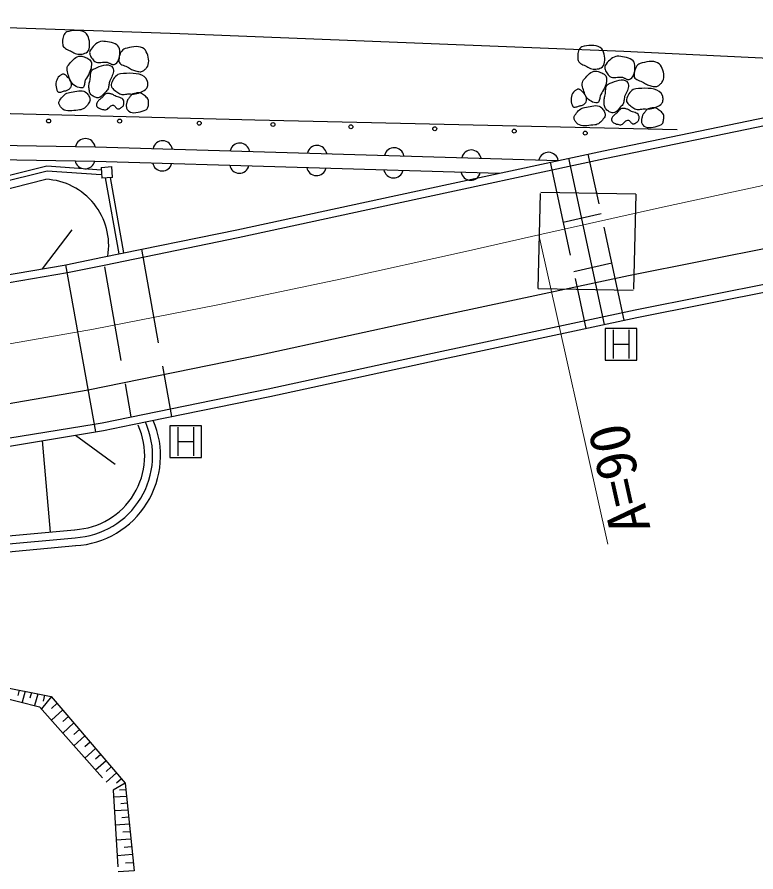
# Model space of a CAD drawing. Units: millimetres, scale not verified. Extents: x 40000 to 680000, y 20000 to 380000.
# Drawn here: x 396619 to 443267, y 248878 to 302812 of the extents above; entities that cross this region are included whole.
import ezdxf
from ezdxf.enums import TextEntityAlignment as Align

# ---------------------------------------------------------------- set-up
doc = ezdxf.new("R2010")
doc.units = ezdxf.units.MM
doc.header["$LTSCALE"] = 1000
doc.linetypes.add('CHAIN', pattern=[18.5, 12, -1.5, 3.5, -1.5])
doc.linetypes.add('DASHED', pattern=[7.5, 6, -1.5])
for name, color, linetype, lineweight in [('M-BGD', 7, 'Continuous', 25), ('M-BGD-EXST', 7, 'Continuous', 25), ('M-BMK', 2, 'CHAIN', 13), ('M-STR-HTXT', 7, 'Continuous', 13), ('M-STR-STR1', 1, 'Continuous', 25)]:
    doc.layers.add(name, color=color, linetype=linetype, lineweight=lineweight)
doc.styles.add('ＭＳ ゴシック', font='')
doc.styles.get('ＭＳ ゴシック').set_extended_font_data('MS Gothic')

msp = doc.modelspace()

# ---------------------------------------------------------------- linework, layer by layer
at = {"layer": 'M-BGD'}
for p, q in [((377299, 302812), (406904, 301774)), ((406904, 301774), (434937, 300667)), ((434937, 300667), (446667, 300083)), ((411624, 296312), (384567, 297005)), ((438297, 295692), (411624, 296312)), ((374178, 295021), (401550, 294635)), ((401550, 294635), (430782, 293760)), ((374152, 294117), (401522, 293732)), ((392241, 291862), (398500, 293419)), ((398500, 293419), (401943, 293176)), ((401522, 293732), (427080, 292966)), ((392307, 291569), (398523, 293115)), ((398523, 293115), (401919, 292875)), ((401923, 293328), (402594, 293375)), ((401923, 293328), (401964, 292652)), ((402634, 292700), (402594, 293375)), ((392418, 291080), (398443, 292579)), ((402634, 292700), (401964, 292652)), ((402190, 292668), (403045, 287869)), ((402490, 292689), (403339, 287929)), ((435222, 286514), (451685, 289782)), ((398228, 286932), (400102, 289382)), ((389189, 285383), (399720, 287187)), ((389261, 284887), (399799, 286692)), ((422120, 283705), (435222, 286514)), ((412042, 281528), (422120, 283705)), ((401102, 279288), (412042, 281528)), ((390339, 277444), (401102, 279288)), ((386966, 274748), (401477, 277135)), ((387035, 274252), (401565, 276642)), ((400299, 276433), (402807, 274609)), ((398210, 276090), (398707, 270322)), ((388417, 269363), (400247, 270466)), ((388459, 268863), (400288, 269966)), ((388491, 268362), (400329, 269466)), ((394513, 260789), (398779, 259945)), ((396756, 260345), (396664, 260002)), ((397127, 260272), (396942, 259589)), ((397527, 260193), (397429, 259830)), ((397924, 260102), (397728, 259379)), ((398358, 260023), (398256, 259644)), ((398792, 259943), (398152, 259159)), ((398779, 259945), (403451, 254472)), ((399150, 259522), (398783, 259191)), ((399508, 259101), (398783, 258447)), ((399860, 258689), (399501, 258365)), ((400211, 258276), (399502, 257636)), ((400555, 257872), (400205, 257555)), ((400900, 257467), (400206, 256841)), ((401238, 257071), (400895, 256761)), ((401576, 256674), (400897, 256062)), ((401907, 256285), (401571, 255982)), ((402238, 255896), (401575, 255297)), ((402563, 255514), (402235, 255218)), ((402888, 255133), (402239, 254547)), ((403207, 254759), (402886, 254469)), ((403451, 254472), (402691, 254038)), ((403493, 254057), (403093, 254030)), ((403451, 254472), (404001, 248944)), ((403534, 253643), (402717, 253587)), ((403577, 253211), (403160, 253182)), ((403620, 252779), (402768, 252721)), ((403709, 251880), (402820, 251819)), ((403664, 252329), (403229, 252300)), ((403756, 251411), (403302, 251380)), ((403802, 250942), (402875, 250879)), ((403851, 250454), (403377, 250421)), ((403899, 249966), (402932, 249899)), ((403950, 249457), (403456, 249423)), ((404001, 248948), (402993, 248878))]:
    msp.add_line(p, q, dxfattribs=at)
at = {"layer": 'M-BGD', "linetype": 'DASHED'}
for p, q in [((434940, 283687), (432686, 294168)), ((430280, 293652), (432534, 283171)), ((429515, 285684), (429676, 291748)), ((435690, 291643), (429676, 291748)), ((435690, 291643), (435529, 285579)), ((431092, 289874), (433492, 290420)), ((404480, 288162), (406367, 277604)), ((402136, 287052), (403798, 277589)), ((434165, 287292), (431765, 286746)), ((429515, 285684), (435529, 285579)), ((395021, 260060), (398027, 259300)), ((398027, 259300), (402691, 254038)), ((402691, 254038), (402973, 249197))]:
    msp.add_line(p, q, dxfattribs=at)
at = {"layer": 'M-BGD'}
for points in [[(400973, 300562), (401057, 300626), (401119, 300710), (401163, 300810), (401190, 300922), (401200, 301043), (401197, 301168), (401181, 301294), (401155, 301417), (401120, 301533), (401077, 301637), (401006, 301746), (400908, 301831), (400790, 301894), (400654, 301936), (400506, 301961), (400352, 301969), (400195, 301962), (400041, 301943), (399894, 301913), (399760, 301874), (399688, 301838), (399629, 301784), (399583, 301716), (399547, 301637), (399521, 301549), (399504, 301455), (399495, 301358), (399492, 301262), (399493, 301169), (399499, 301082), (399517, 301008), (399553, 300943), (399604, 300886), (399668, 300837), (399741, 300792), (399820, 300751), (399902, 300713), (399984, 300675), (400062, 300636), (400134, 300595), (400209, 300555), (400289, 300522), (400373, 300497), (400461, 300481), (400550, 300472), (400640, 300473), (400728, 300482), (400814, 300500), (400896, 300526)], [(402738, 299821), (402833, 299861), (402911, 299925), (402976, 300009), (403026, 300110), (403063, 300222), (403089, 300342), (403102, 300466), (403106, 300589), (403099, 300708), (403084, 300817), (403049, 300916), (402989, 300998), (402908, 301066), (402810, 301121), (402698, 301165), (402578, 301199), (402453, 301227), (402328, 301248), (402206, 301266), (402092, 301281), (401989, 301285), (401888, 301268), (401788, 301233), (401691, 301184), (401598, 301121), (401510, 301048), (401429, 300967), (401354, 300880), (401288, 300791), (401230, 300701), (401205, 300640), (401197, 300576), (401203, 300510), (401221, 300443), (401249, 300375), (401285, 300307), (401326, 300241), (401371, 300178), (401416, 300118), (401460, 300062), (401527, 300002), (401606, 299967), (401696, 299950), (401794, 299948), (401897, 299954), (402002, 299963), (402108, 299971), (402211, 299971), (402309, 299959), (402399, 299929), (402432, 299913), (402465, 299896), (402498, 299878), (402532, 299861), (402566, 299845), (402600, 299832), (402635, 299822), (402669, 299816), (402704, 299815)], [(404808, 299635), (404866, 299725), (404905, 299826), (404926, 299935), (404931, 300049), (404922, 300167), (404901, 300285), (404868, 300401), (404826, 300513), (404776, 300619), (404720, 300715), (404639, 300809), (404537, 300877), (404419, 300921), (404287, 300946), (404147, 300952), (404000, 300944), (403853, 300924), (403708, 300896), (403569, 300862), (403439, 300825), (403360, 300789), (403289, 300737), (403228, 300671), (403176, 300593), (403132, 300507), (403098, 300414), (403073, 300318), (403056, 300220), (403048, 300125), (403048, 300034), (403064, 299961), (403102, 299901), (403159, 299852), (403229, 299810), (403309, 299774), (403394, 299742), (403482, 299709), (403568, 299675), (403647, 299637), (403717, 299591), (403774, 299550), (403835, 299514), (403899, 299483), (403965, 299456), (404033, 299433), (404103, 299414), (404174, 299398), (404245, 299385), (404316, 299375), (404387, 299367), (404436, 299368), (404484, 299377), (404531, 299394), (404577, 299417), (404621, 299446), (404663, 299480), (404703, 299517), (404741, 299556), (404776, 299595)], [(433498, 299619), (433582, 299682), (433645, 299766), (433689, 299866), (433715, 299978), (433726, 300099), (433722, 300224), (433707, 300350), (433680, 300473), (433645, 300589), (433603, 300694), (433531, 300802), (433434, 300887), (433315, 300950), (433179, 300993), (433032, 301017), (432877, 301025), (432721, 301018), (432567, 300999), (432420, 300969), (432285, 300930), (432213, 300894), (432155, 300840), (432108, 300772), (432073, 300693), (432047, 300605), (432030, 300511), (432020, 300415), (432017, 300318), (432019, 300225), (432025, 300138), (432042, 300064), (432078, 299999), (432130, 299943), (432193, 299893), (432266, 299848), (432345, 299808), (432427, 299769), (432509, 299731), (432587, 299692), (432659, 299652), (432734, 299611), (432814, 299578), (432899, 299553), (432987, 299537), (433076, 299529), (433165, 299529), (433254, 299538), (433340, 299556), (433422, 299583)], [(400721, 298345), (400625, 298347), (400528, 298366), (400432, 298398), (400339, 298443), (400251, 298500), (400169, 298566), (400095, 298640), (400032, 298721), (399981, 298806), (399944, 298896), (399914, 298983), (399882, 299075), (399849, 299169), (399820, 299265), (399797, 299360), (399781, 299454), (399777, 299546), (399787, 299633), (399812, 299714), (399857, 299789), (399922, 299871), (399993, 299955), (400069, 300039), (400149, 300119), (400234, 300192), (400322, 300255), (400414, 300304), (400508, 300337), (400604, 300350), (400701, 300339), (400776, 300320), (400855, 300297), (400934, 300270), (401012, 300237), (401086, 300199), (401154, 300156), (401213, 300106), (401260, 300050), (401293, 299987), (401310, 299917), (401314, 299807), (401306, 299697), (401286, 299588), (401256, 299481), (401218, 299374), (401172, 299269), (401121, 299166), (401065, 299066), (401006, 298969), (400946, 298875), (400919, 298821), (400900, 298759), (400887, 298692), (400876, 298623), (400866, 298554), (400852, 298491), (400834, 298435), (400807, 298389), (400771, 298359)], [(435264, 298877), (435358, 298917), (435437, 298981), (435501, 299065), (435551, 299166), (435589, 299278), (435614, 299399), (435628, 299522), (435631, 299646), (435625, 299764), (435609, 299874), (435575, 299972), (435515, 300055), (435433, 300122), (435335, 300177), (435223, 300221), (435103, 300256), (434978, 300283), (434853, 300304), (434731, 300322), (434618, 300337), (434515, 300341), (434413, 300324), (434313, 300289), (434216, 300240), (434124, 300177), (434036, 300104), (433954, 300023), (433880, 299937), (433813, 299847), (433756, 299757), (433731, 299696), (433722, 299633), (433728, 299566), (433747, 299499), (433775, 299431), (433811, 299363), (433852, 299297), (433896, 299234), (433942, 299174), (433985, 299119), (434052, 299059), (434132, 299023), (434221, 299007), (434319, 299004), (434422, 299010), (434527, 299020), (434633, 299027), (434736, 299027), (434834, 299015), (434925, 298985), (434957, 298969), (434990, 298952), (435024, 298934), (435057, 298917), (435091, 298901), (435126, 298888), (435160, 298878), (435195, 298872), (435229, 298871)], [(437334, 298691), (437391, 298782), (437430, 298882), (437451, 298991), (437457, 299106), (437448, 299223), (437426, 299341), (437393, 299457), (437351, 299569), (437302, 299675), (437246, 299771), (437164, 299865), (437063, 299933), (436944, 299978), (436813, 300002), (436672, 300008), (436526, 300000), (436378, 299981), (436233, 299952), (436094, 299918), (435965, 299881), (435885, 299846), (435815, 299794), (435753, 299727), (435701, 299650), (435658, 299563), (435624, 299470), (435598, 299374), (435581, 299277), (435573, 299181), (435573, 299090), (435590, 299017), (435628, 298957), (435684, 298908), (435754, 298866), (435834, 298831), (435920, 298798), (436008, 298766), (436093, 298731), (436173, 298693), (436242, 298648), (436300, 298607), (436360, 298571), (436424, 298539), (436491, 298512), (436559, 298489), (436628, 298470), (436699, 298454), (436770, 298441), (436842, 298431), (436912, 298424), (436961, 298424), (437010, 298433), (437057, 298450), (437102, 298473), (437146, 298503), (437188, 298536), (437228, 298573), (437266, 298612), (437301, 298652)], [(402291, 298185), (402233, 298128), (402176, 298063), (402118, 297996), (402059, 297928), (401999, 297864), (401937, 297808), (401873, 297761), (401806, 297729), (401735, 297715), (401661, 297721), (401603, 297738), (401543, 297759), (401484, 297786), (401427, 297817), (401373, 297853), (401323, 297893), (401280, 297938), (401243, 297986), (401214, 298039), (401196, 298095), (401182, 298162), (401170, 298230), (401161, 298298), (401155, 298367), (401153, 298436), (401155, 298505), (401161, 298574), (401172, 298641), (401187, 298707), (401208, 298772), (401230, 298848), (401243, 298931), (401250, 299018), (401255, 299106), (401261, 299193), (401271, 299276), (401289, 299352), (401317, 299420), (401359, 299477), (401419, 299520), (401538, 299578), (401669, 299637), (401810, 299692), (401955, 299739), (402100, 299774), (402239, 299793), (402369, 299791), (402484, 299763), (402581, 299707), (402654, 299616), (402685, 299540), (402699, 299461), (402698, 299378), (402685, 299293), (402662, 299208), (402631, 299122), (402595, 299037), (402555, 298953), (402515, 298872), (402476, 298795), (402452, 298736), (402435, 298673), (402423, 298607), (402415, 298540), (402406, 298473), (402396, 298407), (402382, 298344), (402361, 298285), (402332, 298232)], [(433246, 297401), (433150, 297404), (433053, 297422), (432957, 297454), (432864, 297499), (432776, 297556), (432694, 297622), (432621, 297696), (432558, 297777), (432507, 297862), (432469, 297952), (432439, 298039), (432407, 298131), (432375, 298225), (432346, 298321), (432322, 298416), (432307, 298510), (432303, 298602), (432312, 298689), (432338, 298770), (432382, 298845), (432447, 298927), (432518, 299011), (432594, 299095), (432675, 299175), (432759, 299248), (432848, 299311), (432939, 299360), (433033, 299393), (433129, 299406), (433227, 299395), (433302, 299377), (433380, 299354), (433460, 299326), (433538, 299293), (433612, 299255), (433680, 299212), (433738, 299162), (433786, 299106), (433819, 299043), (433835, 298973), (433840, 298863), (433831, 298754), (433812, 298645), (433782, 298537), (433743, 298430), (433698, 298325), (433646, 298223), (433590, 298122), (433532, 298025), (433471, 297931), (433444, 297878), (433426, 297816), (433412, 297748), (433402, 297679), (433391, 297611), (433378, 297547), (433359, 297491), (433333, 297446), (433296, 297415)], [(400024, 298415), (400050, 298497), (400054, 298582), (400038, 298670), (400005, 298758), (399958, 298844), (399900, 298928), (399833, 299006), (399761, 299079), (399686, 299143), (399612, 299198), (399582, 299212), (399550, 299218), (399517, 299216), (399482, 299207), (399447, 299194), (399412, 299176), (399379, 299155), (399346, 299133), (399315, 299110), (399287, 299088), (399218, 299019), (399162, 298936), (399119, 298842), (399090, 298739), (399073, 298632), (399068, 298522), (399077, 298414), (399097, 298309), (399130, 298211), (399176, 298122), (399205, 298090), (399242, 298072), (399285, 298067), (399333, 298072), (399385, 298083), (399439, 298100), (399493, 298118), (399548, 298136), (399600, 298151), (399649, 298160), (399694, 298168), (399739, 298181), (399784, 298198), (399827, 298219), (399868, 298244), (399906, 298272), (399942, 298304), (399973, 298338), (400001, 298376)], [(404839, 298808), (404758, 298952), (404641, 299064), (404495, 299148), (404325, 299205), (404138, 299242), (403939, 299260), (403736, 299265), (403534, 299259), (403339, 299247), (403157, 299232), (403070, 299215), (402987, 299180), (402910, 299130), (402839, 299067), (402774, 298994), (402716, 298913), (402666, 298826), (402623, 298736), (402590, 298645), (402566, 298556), (402561, 298487), (402577, 298421), (402609, 298360), (402656, 298302), (402712, 298247), (402776, 298194), (402845, 298144), (402914, 298095), (402980, 298048), (403041, 298002), (403101, 297965), (403167, 297942), (403237, 297931), (403311, 297929), (403387, 297934), (403464, 297943), (403543, 297952), (403621, 297960), (403697, 297964), (403771, 297961), (403872, 297955), (403973, 297957), (404074, 297969), (404175, 297987), (404275, 298014), (404373, 298047), (404469, 298086), (404561, 298132), (404650, 298183), (404734, 298239), (404777, 298277), (404812, 298323), (404838, 298377), (404858, 298435), (404870, 298497), (404876, 298562), (404875, 298626), (404869, 298690), (404856, 298751)], [(434816, 297241), (434759, 297184), (434701, 297120), (434643, 297052), (434585, 296984), (434524, 296921), (434462, 296864), (434398, 296818), (434331, 296785), (434261, 296771), (434187, 296777), (434128, 296794), (434068, 296815), (434009, 296842), (433952, 296873), (433898, 296909), (433849, 296949), (433805, 296994), (433768, 297042), (433740, 297095), (433721, 297151), (433707, 297218), (433695, 297286), (433686, 297354), (433681, 297423), (433679, 297493), (433680, 297562), (433687, 297630), (433697, 297697), (433713, 297763), (433734, 297828), (433755, 297905), (433768, 297988), (433775, 298074), (433780, 298162), (433786, 298249), (433797, 298332), (433814, 298409), (433843, 298477), (433885, 298533), (433944, 298576), (434063, 298635), (434195, 298693), (434336, 298748), (434480, 298795), (434625, 298830), (434764, 298849), (434894, 298847), (435009, 298819), (435106, 298763), (435179, 298672), (435210, 298597), (435224, 298517), (435224, 298434), (435211, 298350), (435188, 298264), (435157, 298178), (435120, 298093), (435081, 298009), (435040, 297929), (435001, 297851), (434977, 297792), (434960, 297729), (434949, 297663), (434940, 297596), (434932, 297529), (434922, 297463), (434907, 297400), (434887, 297341), (434857, 297288)], [(432549, 297471), (432576, 297553), (432580, 297639), (432564, 297726), (432531, 297814), (432484, 297900), (432425, 297984), (432359, 298063), (432286, 298135), (432212, 298200), (432137, 298254), (432107, 298269), (432076, 298274), (432042, 298272), (432008, 298264), (431973, 298250), (431938, 298232), (431904, 298211), (431871, 298189), (431841, 298166), (431812, 298144), (431743, 298075), (431687, 297992), (431645, 297898), (431615, 297796), (431598, 297688), (431594, 297579), (431602, 297470), (431623, 297365), (431656, 297267), (431701, 297178), (431730, 297146), (431767, 297129), (431810, 297123), (431858, 297128), (431910, 297140), (431964, 297156), (432019, 297174), (432073, 297192), (432125, 297207), (432175, 297216), (432220, 297224), (432265, 297237), (432309, 297254), (432352, 297275), (432393, 297300), (432432, 297328), (432467, 297360), (432499, 297395), (432526, 297432)], [(437364, 297864), (437283, 298009), (437167, 298121), (437020, 298204), (436850, 298261), (436663, 298298), (436465, 298316), (436261, 298321), (436059, 298315), (435864, 298303), (435683, 298288), (435595, 298271), (435513, 298236), (435435, 298186), (435364, 298123), (435299, 298050), (435241, 297969), (435191, 297882), (435149, 297792), (435115, 297701), (435091, 297612), (435087, 297543), (435102, 297478), (435135, 297416), (435181, 297358), (435238, 297303), (435302, 297250), (435370, 297200), (435439, 297151), (435506, 297104), (435567, 297058), (435627, 297021), (435692, 296998), (435763, 296987), (435836, 296986), (435912, 296990), (435990, 296999), (436068, 297009), (436146, 297017), (436222, 297020), (436297, 297017), (436397, 297011), (436498, 297014), (436600, 297025), (436701, 297044), (436801, 297070), (436899, 297103), (436994, 297142), (437087, 297188), (437175, 297239), (437259, 297295), (437302, 297333), (437337, 297380), (437364, 297433), (437383, 297491), (437396, 297554), (437402, 297618), (437401, 297682), (437394, 297746), (437382, 297807)], [(401195, 297472), (401154, 297400), (401107, 297329), (401055, 297259), (400998, 297192), (400936, 297131), (400870, 297076), (400800, 297030), (400726, 296993), (400649, 296967), (400569, 296954), (400450, 296942), (400326, 296927), (400198, 296912), (400070, 296900), (399943, 296894), (399821, 296898), (399705, 296915), (399598, 296948), (399502, 297002), (399421, 297078), (399393, 297113), (399364, 297150), (399336, 297190), (399311, 297232), (399289, 297275), (399271, 297318), (399260, 297361), (399256, 297404), (399260, 297445), (399274, 297485), (399316, 297563), (399364, 297640), (399418, 297715), (399477, 297787), (399542, 297853), (399611, 297913), (399684, 297965), (399761, 298007), (399842, 298038), (399927, 298056), (400037, 298074), (400153, 298097), (400272, 298122), (400392, 298144), (400511, 298161), (400626, 298169), (400735, 298163), (400836, 298141), (400927, 298097), (401006, 298030), (401045, 297983), (401084, 297932), (401121, 297878), (401155, 297820), (401184, 297761), (401206, 297701), (401219, 297642), (401223, 297583), (401216, 297526)], [(403359, 297514), (403338, 297577), (403299, 297628), (403246, 297669), (403182, 297702), (403110, 297730), (403034, 297755), (402956, 297780), (402880, 297806), (402809, 297837), (402746, 297874), (402708, 297899), (402667, 297920), (402625, 297939), (402582, 297955), (402537, 297968), (402492, 297979), (402446, 297987), (402399, 297992), (402353, 297996), (402307, 297997), (402262, 297991), (402220, 297974), (402182, 297948), (402146, 297914), (402112, 297876), (402078, 297836), (402045, 297794), (402011, 297754), (401975, 297718), (401937, 297687), (401894, 297657), (401850, 297623), (401808, 297587), (401767, 297549), (401730, 297508), (401697, 297465), (401669, 297419), (401647, 297372), (401633, 297323), (401628, 297272), (401636, 297216), (401661, 297167), (401700, 297125), (401751, 297088), (401811, 297058), (401877, 297032), (401946, 297009), (402015, 296990), (402082, 296973), (402144, 296957), (402204, 296954), (402262, 296974), (402318, 297010), (402373, 297056), (402427, 297108), (402481, 297160), (402536, 297205), (402591, 297238), (402648, 297254), (402706, 297246), (402735, 297232), (402762, 297213), (402786, 297191), (402808, 297165), (402830, 297139), (402851, 297112), (402874, 297086), (402897, 297062), (402923, 297042), (402952, 297027), (402983, 297019), (403014, 297018), (403045, 297023), (403076, 297033), (403108, 297048), (403139, 297066), (403169, 297086), (403199, 297106), (403227, 297127), (403254, 297147), (403283, 297172), (403307, 297201), (403327, 297235), (403342, 297272), (403354, 297311), (403361, 297352), (403366, 297393), (403367, 297434), (403364, 297475)], [(403595, 296953), (403674, 296875), (403770, 296822), (403879, 296791), (403999, 296780), (404125, 296785), (404255, 296804), (404386, 296834), (404513, 296872), (404634, 296916), (404746, 296961), (404791, 296988), (404828, 297025), (404857, 297070), (404879, 297122), (404896, 297179), (404907, 297238), (404915, 297300), (404920, 297362), (404922, 297422), (404923, 297478), (404917, 297544), (404897, 297605), (404865, 297663), (404823, 297718), (404773, 297769), (404718, 297818), (404660, 297864), (404600, 297908), (404540, 297950), (404484, 297991), (404440, 298016), (404394, 298031), (404344, 298038), (404293, 298038), (404240, 298034), (404186, 298025), (404131, 298013), (404077, 298001), (404025, 297989), (403973, 297978), (403931, 297966), (403893, 297946), (403858, 297919), (403826, 297887), (403796, 297851), (403767, 297813), (403738, 297774), (403710, 297736), (403680, 297699), (403649, 297665), (403627, 297641), (403610, 297615), (403596, 297586), (403584, 297556), (403574, 297524), (403566, 297491), (403558, 297458), (403551, 297426), (403542, 297393), (403533, 297362), (403522, 297321), (403515, 297279), (403512, 297236), (403512, 297193), (403517, 297149), (403525, 297106), (403537, 297065), (403552, 297025), (403572, 296987)], [(433720, 296529), (433679, 296456), (433632, 296385), (433580, 296315), (433523, 296249), (433461, 296187), (433395, 296132), (433325, 296086), (433251, 296049), (433174, 296023), (433095, 296010), (432976, 295999), (432851, 295984), (432724, 295968), (432595, 295956), (432469, 295950), (432346, 295954), (432230, 295971), (432123, 296005), (432028, 296058), (431946, 296134), (431918, 296169), (431889, 296207), (431862, 296247), (431836, 296288), (431814, 296331), (431797, 296374), (431785, 296417), (431781, 296460), (431785, 296501), (431799, 296541), (431842, 296619), (431890, 296696), (431944, 296771), (432003, 296843), (432067, 296909), (432136, 296969), (432209, 297021), (432287, 297063), (432368, 297094), (432452, 297112), (432563, 297130), (432679, 297153), (432798, 297178), (432917, 297201), (433036, 297218), (433151, 297225), (433260, 297219), (433361, 297197), (433452, 297154), (433531, 297086), (433570, 297040), (433609, 296988), (433647, 296934), (433680, 296876), (433709, 296817), (433731, 296757), (433745, 296698), (433749, 296639), (433741, 296582)], [(435885, 296570), (435863, 296633), (435824, 296684), (435771, 296725), (435707, 296758), (435636, 296786), (435559, 296811), (435482, 296836), (435406, 296863), (435334, 296893), (435271, 296930), (435233, 296955), (435193, 296977), (435151, 296995), (435107, 297011), (435063, 297024), (435017, 297035), (434971, 297043), (434925, 297048), (434879, 297052), (434833, 297053), (434787, 297047), (434745, 297030), (434707, 297004), (434671, 296970), (434637, 296932), (434604, 296892), (434571, 296850), (434536, 296810), (434501, 296774), (434462, 296743), (434419, 296713), (434376, 296679), (434333, 296643), (434293, 296605), (434255, 296564), (434222, 296521), (434194, 296476), (434173, 296428), (434159, 296379), (434153, 296328), (434161, 296272), (434186, 296223), (434226, 296181), (434277, 296145), (434336, 296114), (434402, 296088), (434471, 296065), (434540, 296046), (434607, 296029), (434669, 296013), (434729, 296010), (434787, 296030), (434843, 296066), (434898, 296113), (434953, 296164), (435007, 296216), (435061, 296261), (435116, 296294), (435173, 296310), (435232, 296302), (435261, 296288), (435287, 296269), (435311, 296247), (435334, 296221), (435355, 296195), (435377, 296168), (435399, 296142), (435423, 296119), (435449, 296099), (435478, 296083), (435508, 296075), (435539, 296074), (435570, 296079), (435602, 296090), (435633, 296104), (435664, 296122), (435695, 296142), (435724, 296163), (435753, 296183), (435780, 296203), (435809, 296228), (435833, 296258), (435852, 296291), (435868, 296328), (435879, 296367), (435887, 296408), (435891, 296449), (435892, 296491), (435890, 296531)], [(436120, 296009), (436199, 295931), (436295, 295878), (436405, 295847), (436524, 295836), (436651, 295842), (436781, 295861), (436911, 295891), (437038, 295929), (437159, 295972), (437271, 296017), (437316, 296044), (437353, 296081), (437382, 296126), (437405, 296178), (437421, 296235), (437433, 296295), (437440, 296356), (437445, 296418), (437447, 296478), (437449, 296535), (437443, 296600), (437422, 296662), (437390, 296719), (437348, 296774), (437299, 296825), (437244, 296874), (437185, 296920), (437125, 296964), (437066, 297006), (437009, 297047), (436966, 297072), (436919, 297087), (436870, 297094), (436818, 297095), (436765, 297090), (436711, 297081), (436657, 297069), (436603, 297057), (436550, 297045), (436499, 297034), (436457, 297022), (436418, 297002), (436384, 296975), (436351, 296943), (436321, 296907), (436292, 296869), (436264, 296830), (436235, 296792), (436205, 296755), (436174, 296722), (436153, 296697), (436135, 296671), (436121, 296642), (436110, 296612), (436100, 296580), (436091, 296548), (436084, 296515), (436076, 296482), (436068, 296449), (436058, 296418), (436048, 296378), (436040, 296336), (436037, 296293), (436038, 296249), (436042, 296205), (436050, 296163), (436062, 296121), (436078, 296081), (436097, 296044)]]:
    msp.add_lwpolyline(points, close=True, dxfattribs=at)
for centre in [(398610, 296257), (403094, 296250), (408120, 296117), (412773, 296035), (417697, 295890), (422989, 295768), (428004, 295618), (432490, 295492)]:
    msp.add_circle(centre, 125, dxfattribs=at)
for centre, radius, start, end in [((400926, 294510), 636, 11.3708, 167.0153), ((405809, 294389), 621, 9.2829, 167.2875), ((410681, 294243), 621, 9.2829, 167.2875), ((415553, 294098), 621, 9.2829, 167.2875), ((420425, 293952), 621, 9.2829, 167.2875), ((425297, 293806), 621, 9.2829, 167.2875), ((430169, 293660), 621, 9.2829, 167.2875), ((400901, 293875), 636, 191.3665, 347.0196), ((405785, 293722), 620, 189.2382, 347.3322), ((410653, 293576), 620, 189.2382, 347.3322), ((415521, 293430), 620, 189.2382, 347.3322), ((420389, 293285), 620, 189.2382, 347.3322), ((425258, 293139), 620, 189.2382, 347.3322), ((398221, 288402), 4183, 350.6978, 86.9595), ((399995, 275139), 5181, 273.24, 24.2797), ((399987, 275143), 5687, 273.2302, 23.0463), ((400003, 275135), 4675, 273.24, 24.2797)]:
    msp.add_arc(centre, radius, start, end, dxfattribs=at)
at = {"layer": 'M-BGD-EXST'}
for p, q in [((433756, 283170), (433756, 281170)), ((435756, 283170), (433756, 283170)), ((435756, 281170), (435756, 283170)), ((434256, 283070), (434256, 281270)), ((435256, 281270), (435256, 283070)), ((434256, 282170), (435256, 282170)), ((433756, 281170), (435756, 281170)), ((406268, 277030), (406268, 275030)), ((408268, 277030), (406268, 277030)), ((406768, 276930), (406768, 275130)), ((407768, 275130), (407768, 276930)), ((408268, 275030), (408268, 277030)), ((406768, 276030), (407768, 276030)), ((406268, 275030), (408268, 275030))]:
    msp.add_line(p, q, dxfattribs=at)
at = {"layer": 'M-BMK'}
for points in [[(429561, 289071), (437368, 290816), (445189, 292499), (453036, 294058), (460917, 295431), (466374, 296236)], [(393555, 281743), (401437, 283115), (409288, 284650), (417115, 286304), (424927, 288030), (429561, 289071)]]:
    msp.add_lwpolyline(points, dxfattribs=at)
at = {"layer": 'M-STR-HTXT'}
msp.add_line((429561, 289071), (433923, 269552), dxfattribs=at)
at = {"layer": 'M-STR-STR1'}
for p, q in [((433636, 294372), (451570, 298084)), ((433733, 293880), (451656, 297590)), ((420525, 291561), (433636, 294372)), ((420625, 291070), (433733, 293880)), ((433700, 283421), (431446, 293902)), ((410483, 289392), (420525, 291561)), ((410581, 288900), (420625, 291070)), ((402012, 287657), (410483, 289392)), ((402112, 287166), (410581, 288900)), ((399704, 287184), (402012, 287657)), ((435642, 284350), (452048, 287606)), ((399682, 287180), (401565, 276642)), ((399799, 286692), (402112, 287166)), ((435738, 283858), (452131, 287112)), ((422558, 281545), (435642, 284350)), ((422658, 281054), (435738, 283858)), ((412470, 279365), (422558, 281545)), ((412568, 278874), (422658, 281054)), ((401999, 277221), (412470, 279365)), ((403898, 277098), (412568, 278874)), ((401477, 277135), (401999, 277221)), ((401565, 276642), (402085, 276727)), ((402085, 276727), (403898, 277098))]:
    msp.add_line(p, q, dxfattribs=at)

# ---------------------------------------------------------------- texts
at = {"layer": 'M-STR-HTXT', "style": 'ＭＳ ゴシック'}
msp.add_text('A=90', height=2566, rotation=102.598, dxfattribs=at).set_placement((437375, 270709), align=Align.BOTTOM_LEFT)

doc.saveas('drawing.dxf')
